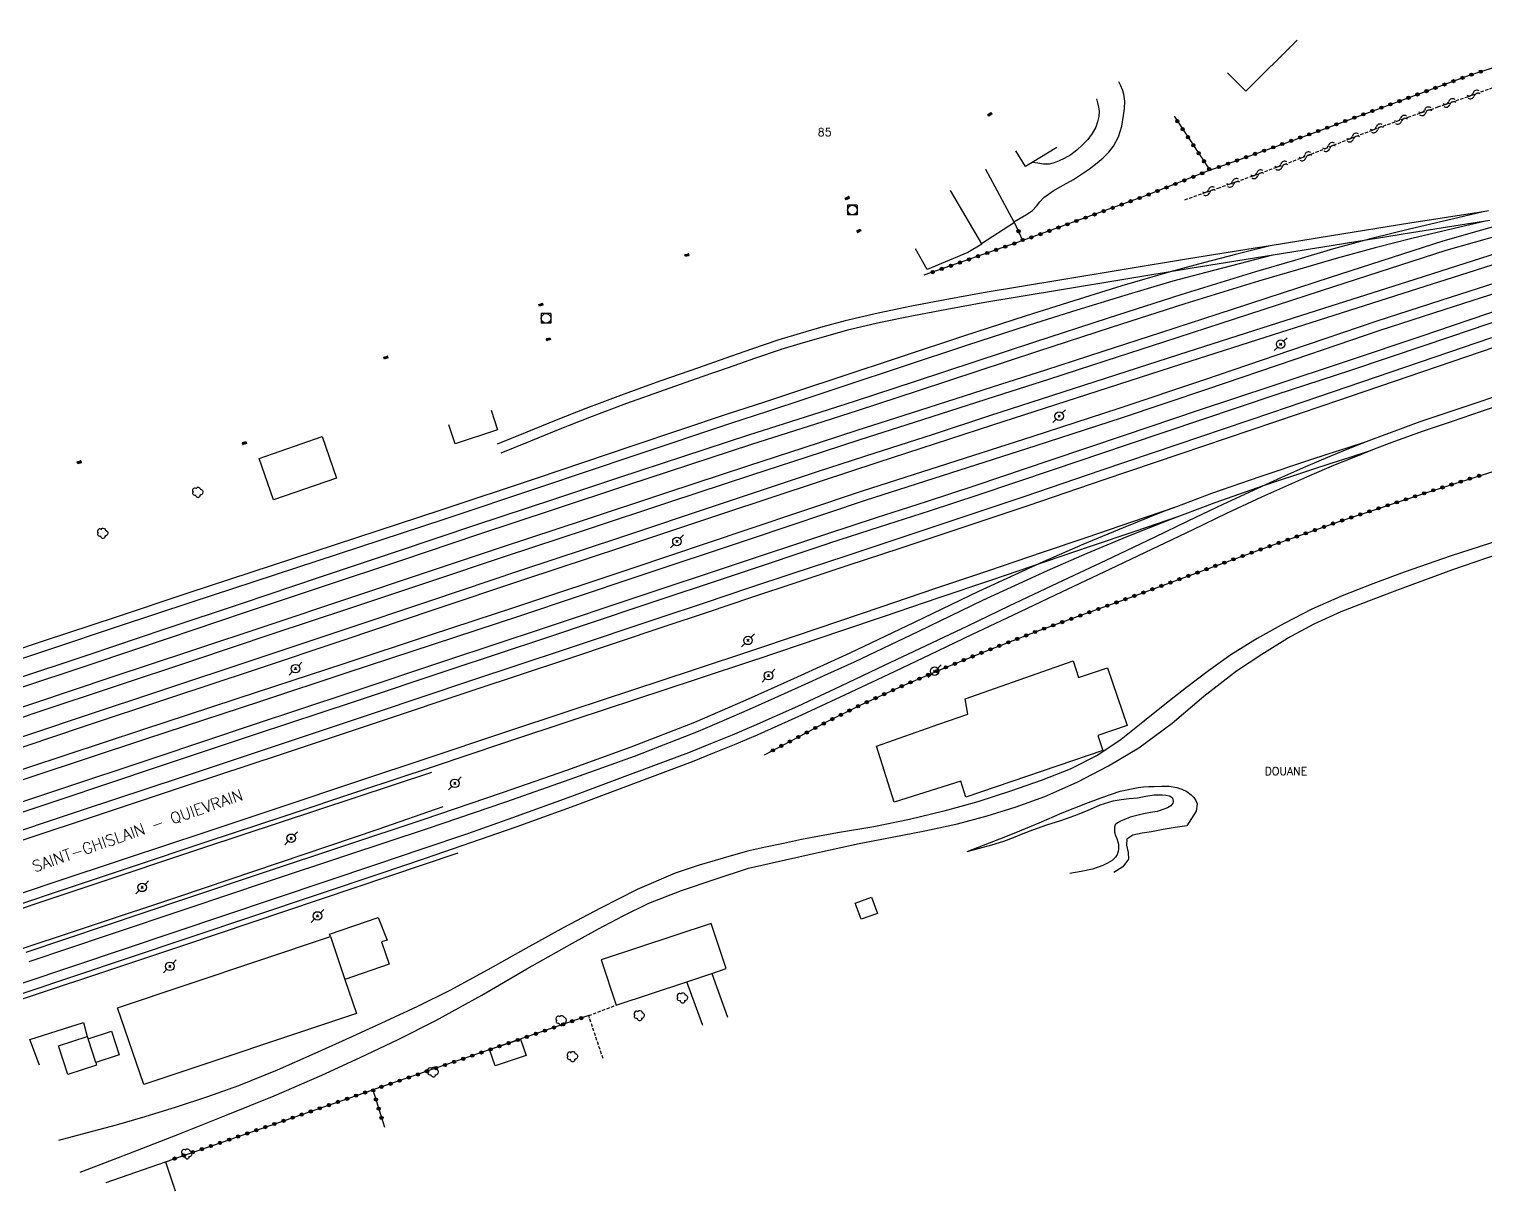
# Model space of a CAD drawing. Header units: millimetres. Extents: x 101000 to 102000, y 122000 to 122973.
# Drawn here: x 101553.5 to 101781, y 122356.6 to 122538.1 of the extents above; entities that cross this region are included whole.
import ezdxf
from ezdxf.enums import TextEntityAlignment as Align

# ---------------------------------------------------------------- set-up
doc = ezdxf.new("R2010")
doc.units = ezdxf.units.MM
doc.linetypes.add('DASHED', pattern=[0.75, 0.5, -0.25])
doc.layers.get('0').update_dxf_attribs({"linetype": 'CONTINUOUS'})
for name, color, linetype in [('W0017', 7, 'CONTINUOUS'), ('W0071', 7, 'CONTINUOUS'), ('W0101', 7, 'CONTINUOUS'), ('W0104', 1, 'CONTINUOUS'), ('W0112', 1, 'DASHED'), ('W0132', 7, 'CONTINUOUS'), ('W0211', 2, 'CONTINUOUS'), ('W0214', 2, 'CONTINUOUS'), ('W0300', 7, 'CONTINUOUS'), ('W0323', 7, 'CONTINUOUS'), ('W0401', 7, 'CONTINUOUS'), ('W0420', 7, 'CONTINUOUS'), ('W0473', 7, 'CONTINUOUS'), ('W0501', 5, 'DASHED'), ('W0700', 7, 'CONTINUOUS'), ('W0710', 7, 'CONTINUOUS'), ('W0984', 7, 'CONTINUOUS'), ('W0989', 7, 'CONTINUOUS'), ('W0991', 7, 'CONTINUOUS')]:
    doc.layers.add(name, color=color, linetype=linetype)
doc.styles.get("Standard").update_dxf_attribs({"font": 'romans.shx', "width": 0.85})

# ---------------------------------------------------------------- blocks, each defined once
blk = doc.blocks.new('T420')
for p, q in [((0.75, 0.75), (-0.75, 0.75)), ((-0.75, 0.75), (-0.75, -0.75)), ((0.75, 0.75), (0.75, -0.75)), ((0.75, -0.75), (-0.75, -0.75))]:
    blk.add_line(p, q)
blk.add_ellipse((0, 0), major_axis=(-0.53, 0.53), ratio=1, start_param=3.926991, end_param=10.210176)
blk = doc.blocks.new('T473')
for p, q in [((-0.166667, 0.166667), (0.166667, -0.166667)), ((-0.166667, -0.166667), (0.166667, 0.166667)), ((0.500001, 0.500001), (1.000002, 1.000002)), ((-1.000002, -1.000002), (-0.500001, -0.500001))]:
    blk.add_line(p, q)
blk.add_ellipse((0, 0), major_axis=(0.471405, 0.471405), ratio=1, start_param=5.4977871438, end_param=11.780972451)
blk = doc.blocks.new('T300')
for p, q in [((-0.8, 0.51), (-0.86, 0.34)), ((-0.86, 0.34), (-0.86, 0.17)), ((-0.86, 0.17), (-0.74, 0.06)), ((-0.69, 0.63), (-0.8, 0.51)), ((-0.8, -0.06), (-0.74, 0.06)), ((-0.74, 0.06), (-0.69, 0.11)), ((-0.57, 0.69), (-0.69, 0.63)), ((-0.46, 0.69), (-0.57, 0.69)), ((-0.29, 0.63), (-0.46, 0.69)), ((-0.29, 0.63), (-0.17, 0.74)), ((-0.23, 0.57), (-0.29, 0.63)), ((-0.17, 0.74), (-0.06, 0.8)), ((-0.06, 0.8), (0.06, 0.8)), ((0.06, 0.8), (0.23, 0.74)), ((0.23, 0.74), (0.34, 0.63)), ((0.34, 0.63), (0.4, 0.51)), ((0.46, 0.46), (0.34, 0.46)), ((0.4, 0.51), (0.4, 0.46)), ((0.57, 0.4), (0.46, 0.46)), ((0.57, 0.4), (0.69, 0.29)), ((0.69, 0.29), (0.74, 0.17)), ((0.74, 0.06), (0.69, -0.17)), ((0.74, 0.17), (0.74, 0.06)), ((-0.8, -0.17), (-0.8, -0.06)), ((-0.8, -0.23), (-0.8, -0.17)), ((-0.74, -0.34), (-0.8, -0.23)), ((-0.69, -0.4), (-0.74, -0.34)), ((-0.51, -0.46), (-0.69, -0.4)), ((-0.4, -0.46), (-0.51, -0.46)), ((-0.4, -0.46), (-0.34, -0.46)), ((-0.34, -0.46), (-0.34, -0.4)), ((-0.34, -0.51), (-0.34, -0.46)), ((-0.29, -0.63), (-0.34, -0.51)), ((-0.17, -0.74), (-0.29, -0.63)), ((-0.06, -0.8), (-0.17, -0.74)), ((0.06, -0.8), (-0.06, -0.8)), ((0.17, -0.74), (0.06, -0.8)), ((0.23, -0.69), (0.17, -0.74)), ((0.29, -0.46), (0.23, -0.46)), ((0.29, -0.63), (0.23, -0.69)), ((0.46, -0.4), (0.29, -0.46)), ((0.34, -0.51), (0.29, -0.63)), ((0.34, -0.51), (0.34, -0.46)), ((0.57, -0.34), (0.46, -0.4)), ((0.63, -0.29), (0.57, -0.34)), ((0.69, -0.17), (0.63, -0.29))]:
    blk.add_line(p, q)
blk = doc.blocks.new('T401')
for p, q in [((-0.3, 0.3), (0, 0.3)), ((-0.3, -0.25), (-0.3, 0.3)), ((-0.3, 0.15), (0, 0.15)), ((-0.3, 0), (0, 0)), ((0, 0.3), (0, -0.25)), ((-0.3, -0.15), (0, -0.15)), ((-0.3, -0.25), (-0.3, -0.3)), ((-0.3, -0.3), (0, -0.3)), ((0, -0.3), (0, -0.25))]:
    blk.add_line(p, q)
blk = doc.blocks.new('t323o')
at = {"color": 0, "linetype": 'Continuous'}
for radius in [0.25, 0.15]:
    blk.add_circle((0, 0), radius, dxfattribs=at)
blk = doc.blocks.new('t500o')
at = {"color": 0, "linetype": 'Continuous'}
for centre, start, end in [((-0.5, 0.625), 216.8699, 323.1301), ((0.5, -0.125), 36.8699, 143.1301), ((0.5, -0.625), 36.8699, 143.1301), ((-0.5, 0.125), 216.8699, 323.1301)]:
    blk.add_arc(centre, 0.625, start, end, dxfattribs=at)

msp = doc.modelspace()

# ---------------------------------------------------------------- linework, layer by layer
at = {"layer": 'W0017'}
for points in [[(101707.33, 122508.02), (101708.32, 122508.58), (101709.31, 122509.14), (101710.22, 122509.79), (101710.83, 122510.43), (101711.39, 122511.13), (101711.98, 122511.78), (101713.43, 122512.84), (101715.03, 122513.72), (101716.61, 122514.62), (101717.89, 122515.45), (101719.15, 122516.29), (101720.34, 122517.21), (101721.26, 122518.02), (101722.13, 122518.88), (101722.88, 122519.81), (101723.64, 122521.29), (101724.15, 122522.93), (101724.46, 122524.59), (101724.6, 122525.71), (101724.65, 122526.84), (101724.51, 122527.94), (101724.29, 122528.6), (101724, 122529.24), (101723.71, 122529.88)], [(101720.21, 122527.24), (101720.38, 122526.58), (101720.55, 122525.93), (101720.63, 122525.27), (101720.57, 122524.43), (101720.38, 122523.6), (101720.09, 122522.8), (101719.55, 122521.8), (101718.84, 122520.87), (101718.05, 122520.02), (101717.17, 122519.21), (101716.19, 122518.49), (101715.16, 122517.89), (101714.41, 122517.52), (101713.63, 122517.22), (101712.84, 122517.03), (101711.96, 122517.02), (101711.07, 122517.15), (101710.17, 122517.29)]]:
    msp.add_lwpolyline(points, dxfattribs=at)
at = {"layer": 'W0071'}
for points in [[(101783.05, 122458.23), (101775.63, 122455.84), (101768.26, 122453.27), (101763.4, 122451.47), (101758.57, 122449.59), (101753.85, 122447.49), (101749.52, 122445.29), (101745.29, 122442.91), (101741.18, 122440.35), (101737.69, 122437.87), (101734.29, 122435.25), (101730.9, 122432.63), (101727.47, 122429.88), (101724.05, 122427.13), (101720.45, 122424.69), (101716.12, 122422.52), (101711.57, 122420.73), (101706.96, 122419.11), (101701.71, 122417.42), (101696.38, 122415.95), (101691.01, 122414.64), (101685.42, 122413.51), (101679.79, 122412.55), (101674.17, 122411.52), (101671.35, 122410.93), (101668.54, 122410.33), (101665.72, 122409.72)], [(101665.86, 122407.04), (101671.63, 122408.35), (101677.4, 122409.66), (101683.17, 122410.93), (101688.3, 122411.91), (101693.43, 122412.86), (101698.52, 122414), (101703.12, 122415.24), (101707.68, 122416.63), (101712.14, 122418.26), (101717.18, 122420.48), (101722.09, 122423.02), (101726.83, 122425.83), (101732.02, 122429.68), (101736.96, 122433.91), (101742.08, 122437.88), (101746.02, 122440.49), (101750.06, 122442.97), (101754.21, 122445.22), (101758.43, 122447.12), (101762.77, 122448.81), (101767.12, 122450.45), (101775.87, 122453.68), (101784.68, 122456.72)], [(101665.72, 122409.72), (101661.93, 122408.62), (101658.15, 122407.52), (101654.41, 122406.27), (101648.5, 122403.73), (101642.74, 122400.8), (101637.04, 122397.78), (101631.08, 122394.52), (101625.18, 122391.15), (101619.2, 122387.93), (101614.19, 122385.46), (101609.12, 122383.09), (101604.03, 122380.77), (101598.14, 122378.09), (101592.23, 122375.49), (101586.23, 122373.08), (101581.38, 122371.35), (101576.49, 122369.74), (101571.56, 122368.22), (101567.09, 122366.93), (101562.6, 122365.71), (101558.11, 122364.5)], [(101561.5, 122359.56), (101565.45, 122361.08), (101571.09, 122363.25), (101576.72, 122365.46), (101584.26, 122368.45), (101591.78, 122371.5), (101599.23, 122374.71), (101605.22, 122377.46), (101611.16, 122380.31), (101617.04, 122383.28), (101624.2, 122387.22), (101631.27, 122391.34), (101638.39, 122395.35), (101642.33, 122397.51), (101646.29, 122399.63), (101650.32, 122401.58), (101655.42, 122403.57), (101660.64, 122405.31), (101665.86, 122407.04)]]:
    msp.add_lwpolyline(points, dxfattribs=at)
at = {"layer": 'W0101'}
for points in [[(101751.56, 122536.38), (101743.56, 122528.4), (101740.68, 122531.28)], [(101697.38, 122512.91), (101702.25, 122504.57), (101702.3, 122504.49), (101700.12, 122503.22), (101693.77, 122500.57), (101691.95, 122503.8)]]:
    msp.add_lwpolyline(points, dxfattribs=at)
at = {"layer": 'W0104'}
for points in [[(101714.04, 122519.63), (101714.04, 122519.63), (101710.17, 122517.29), (101709.13, 122516.65), (101707.64, 122519.1)], [(101702.86, 122516.22), (101702.86, 122516.22), (101707.33, 122508.02), (101707.4, 122507.88), (101702.25, 122504.57)], [(101625.69, 122478.58), (101626.67, 122475.53)], [(101626.67, 122475.53), (101620.05, 122473.35), (101619.04, 122476.29)], [(101600.6, 122396.38), (101600.45, 122396.74), (101608.05, 122399.34), (101609.42, 122395.82), (101608.56, 122395.52), (101609.75, 122392.05), (101602.83, 122389.68)], [(101660.12, 122390.61), (101662.59, 122383.8)], [(101658.71, 122382.5), (101656.24, 122389.32)], [(101563.91, 122376.72), (101564.05, 122376.3), (101559.56, 122374.83), (101558.1, 122379.29), (101562.59, 122380.76), (101562.71, 122380.4)], [(101565.53, 122357.95), (101574.82, 122361.2), (101576.3, 122356.65)]]:
    msp.add_lwpolyline(points, dxfattribs=at)
for points in [[(101601.53, 122467.97), (101591.68, 122464.57), (101589.45, 122471.06), (101599.29, 122474.45), (101601.53, 122467.97)], [(101682.55, 122401.6), (101685.09, 122402.51), (101685.99, 122399.98), (101683.45, 122399.07)], [(101660.12, 122390.61), (101662.38, 122391.36), (101660.04, 122398.42), (101642.86, 122392.71), (101645.21, 122385.65), (101656.24, 122389.32), (101660.12, 122390.61)], [(101600.6, 122396.38), (101602.83, 122389.68), (101604.62, 122384.33), (101571.45, 122373.25), (101567.3, 122385.26), (101600.6, 122396.38)], [(101566.38, 122381.6), (101567.58, 122377.92), (101563.91, 122376.72), (101562.71, 122380.4)], [(101631.12, 122377.77), (101626.29, 122376.17), (101625.44, 122378.72), (101630.28, 122380.32)]]:
    msp.add_lwpolyline(points, close=True, dxfattribs=at)
at = {"layer": 'W0112'}
msp.add_lwpolyline([(101643.15, 122377.31), (101641.05, 122383.6), (101640.93, 122384.04), (101645.21, 122385.65)], dxfattribs=at)
at = {"layer": 'W0132'}
msp.add_lwpolyline([(101695.6, 122429.52), (101700.12, 122431.11), (101699.69, 122433.49), (101716.57, 122439.45), (101717.4, 122436.82), (101721.93, 122438.36), (101724.99, 122429.32), (101720.42, 122427.77), (101721.22, 122425.41), (101699.82, 122418.15), (101699.03, 122420.65), (101688.62, 122417.36), (101685.87, 122426.09)], close=True, dxfattribs=at)
at = {"layer": 'W0211'}
msp.add_lwpolyline([(101700.04, 122409.66), (101701.94, 122410.17), (101703.85, 122410.68), (101705.73, 122411.26), (101707.26, 122411.83), (101708.78, 122412.45), (101710.3, 122413.05), (101712.47, 122413.8), (101714.66, 122414.52), (101716.83, 122415.26), (101718.81, 122416.08), (101720.78, 122416.92), (101722.8, 122417.56), (101724.06, 122417.78), (101725.33, 122417.92), (101726.6, 122418.06), (101727.91, 122418.29), (101729.21, 122418.52), (101730.49, 122418.51), (101731.06, 122418.46), (101731.63, 122418.37), (101732.02, 122418.11), (101732.13, 122417.83), (101732.18, 122417.49), (101732.15, 122417.18), (101731.85, 122416.79), (101731.3, 122416.5), (101730.74, 122416.25), (101729.72, 122415.92), (101728.63, 122415.75), (101727.56, 122415.55), (101726.52, 122415.29), (101725.5, 122415), (101724.51, 122414.62), (101723.99, 122414.4), (101723.48, 122414.15), (101723.13, 122413.8), (101723.03, 122413.46), (101723.02, 122413.07), (101723.04, 122412.68), (101723.18, 122412.18), (101723.39, 122411.69), (101723.56, 122411.19), (101723.63, 122410.82), (101723.68, 122410.46), (101723.68, 122410.09), (101723.6, 122409.63), (101723.43, 122409.18), (101723.2, 122408.77), (101722.66, 122408.23), (101721.95, 122407.82), (101721.22, 122407.47), (101719.57, 122406.88), (101717.81, 122406.54), (101716.05, 122406.21)], dxfattribs=at)
at = {"layer": 'W0214'}
msp.add_lwpolyline([(101700.04, 122409.66), (101702.57, 122410.64), (101705.11, 122411.61), (101707.63, 122412.61), (101711.26, 122414.14), (101714.88, 122415.71), (101718.54, 122417.15), (101721.23, 122418.15), (101723.94, 122419.07), (101726.71, 122419.66), (101727.54, 122419.74), (101728.38, 122419.79), (101729.21, 122419.82), (101730.4, 122419.86), (101731.59, 122419.85), (101732.74, 122419.65), (101733.56, 122419.38), (101734.35, 122419.01), (101735.03, 122418.51), (101735.4, 122418.08), (101735.72, 122417.6), (101735.94, 122417.1), (101735.78, 122415.98), (101735.06, 122414.82), (101734.34, 122413.65), (101732.49, 122413.38), (101730.64, 122413.1), (101728.82, 122412.73), (101727.34, 122412.5), (101725.87, 122412.22), (101724.94, 122411.57), (101724.9, 122410.65), (101725.18, 122409.52), (101725.22, 122408.48), (101724.31, 122407.28), (101722.92, 122406.4)], dxfattribs=at)
at = {"layer": 'W0323'}
for points in [[(101737.94, 122516.06), (101752.42, 122521.3), (101778.49, 122530.9), (101784.22, 122532.74), (101786.18, 122532.71), (101789.92, 122534.84), (101797.77, 122538.1)], [(101732.34, 122524.49), (101732.34, 122524.49), (101737.94, 122516.06), (101727.7, 122512), (101708.73, 122505.09), (101707.4, 122507.88)], [(101708.73, 122505.09), (101693.23, 122499.65)], [(101668.34, 122424.75), (101673.31, 122427.37), (101678.28, 122429.99), (101683.3, 122432.5), (101689.94, 122435.54), (101696.66, 122438.4), (101703.43, 122441.16), (101710.94, 122444.05), (101718.5, 122446.81), (101726.07, 122449.55), (101736.74, 122453.49), (101747.42, 122457.41), (101758.13, 122461.21), (101771.83, 122465.75), (101785.59, 122470.12)], [(101640.93, 122384.04), (101607.21, 122372.43), (101608.99, 122366.61)], [(101574.82, 122361.2), (101607.21, 122372.43)]]:
    msp.add_lwpolyline(points, dxfattribs=at)
at = {"layer": 'W0501'}
msp.add_lwpolyline([(101734.01, 122511.46), (101739.2, 122513.27), (101744.39, 122515.09), (101749.55, 122516.96), (101754.47, 122518.86), (101759.36, 122520.82), (101764.28, 122522.71), (101768.89, 122524.35), (101773.52, 122525.94), (101778.14, 122527.54), (101784.8, 122529.92), (101791.46, 122532.32), (101798.11, 122534.72)], dxfattribs=at)
at = {"layer": 'W0700'}
for points in [[(101839.55, 122518.63), (101833.08, 122517.16), (101826.61, 122515.69), (101820.17, 122514.13), (101811.98, 122511.91), (101803.84, 122509.54), (101795.71, 122507.1), (101786.71, 122504.34), (101777.74, 122501.49), (101768.77, 122498.63), (101756.84, 122494.85), (101744.92, 122491.03), (101733.01, 122487.21), (101723.18, 122484.04), (101713.35, 122480.86), (101703.52, 122477.68), (101694.55, 122474.76), (101685.58, 122471.85), (101676.6, 122468.93)], [(101839.88, 122517.14), (101833.42, 122515.67), (101826.96, 122514.2), (101820.55, 122512.65), (101812.4, 122510.44), (101804.27, 122508.07), (101796.15, 122505.64), (101787.17, 122502.88), (101778.2, 122500.04), (101769.23, 122497.18), (101757.31, 122493.39), (101745.39, 122489.58), (101733.48, 122485.75), (101723.65, 122482.58), (101713.82, 122479.4), (101703.99, 122476.22), (101695.02, 122473.31), (101686.05, 122470.39), (101677.08, 122467.47)], [(101845.62, 122516.56), (101838.98, 122514.84), (101832.34, 122513.11), (101825.71, 122511.35), (101820.36, 122509.88), (101815.02, 122508.39), (101809.68, 122506.86), (101804.47, 122505.31), (101799.27, 122503.71), (101794.08, 122502.1), (101784.04, 122498.93), (101774.02, 122495.7), (101764, 122492.47)], [(101846, 122515.08), (101839.36, 122513.35), (101832.73, 122511.63), (101826.11, 122509.87), (101820.77, 122508.41), (101815.43, 122506.92), (101810.11, 122505.4), (101804.91, 122503.84), (101799.72, 122502.25), (101794.53, 122500.64), (101784.51, 122497.47), (101774.49, 122494.24), (101764.47, 122491.01)], [(101808.4, 122513.91), (101802.95, 122512.63), (101797.5, 122511.35), (101792.07, 122510.02), (101774.32, 122504.98), (101756.73, 122499.32), (101739.18, 122493.57), (101730.2, 122490.68), (101721.23, 122487.76), (101712.25, 122484.85), (101705.25, 122482.61), (101698.25, 122480.37), (101691.25, 122478.13), (101682.79, 122475.39), (101674.34, 122472.63), (101665.88, 122469.88)], [(101808.75, 122512.42), (101803.3, 122511.14), (101797.86, 122509.87), (101792.46, 122508.54), (101774.76, 122503.51), (101757.21, 122497.87), (101739.65, 122492.12), (101730.67, 122489.22), (101721.7, 122486.3), (101712.72, 122483.39), (101705.71, 122481.15), (101698.71, 122478.91), (101691.72, 122476.67), (101683.26, 122473.93), (101674.81, 122471.18), (101666.36, 122468.42)], [(101780.63, 122509.58), (101774.87, 122508.22), (101769.11, 122506.87), (101763.38, 122505.43), (101757.25, 122503.76), (101751.15, 122501.98), (101745.07, 122500.17), (101733.53, 122496.63), (101722.03, 122492.95), (101710.55, 122489.22), (101701.21, 122486.15), (101691.88, 122483.04), (101682.54, 122479.98), (101676.99, 122478.2), (101671.44, 122476.44), (101665.89, 122474.68)], [(101780.98, 122508.09), (101775.22, 122506.73), (101769.47, 122505.38), (101763.76, 122503.95), (101757.67, 122502.28), (101751.59, 122500.51), (101745.51, 122498.71), (101733.99, 122495.17), (101722.5, 122491.49), (101711.02, 122487.76), (101701.69, 122484.69), (101692.36, 122481.59), (101683.01, 122478.52), (101677.46, 122476.74), (101671.9, 122474.98), (101666.36, 122473.22)], [(101781.43, 122509.7), (101780.63, 122509.58), (101769.17, 122507.77), (101756.92, 122505.82), (101747.35, 122504.28), (101744.67, 122503.85), (101734.61, 122502.22), (101724.55, 122500.57), (101714.49, 122498.89), (101708.51, 122497.9), (101702.53, 122496.89), (101696.57, 122495.81), (101691.35, 122494.81), (101686.14, 122493.75), (101680.97, 122492.54), (101677.46, 122491.58), (101673.96, 122490.55), (101670.47, 122489.52)], [(101781.67, 122508.19), (101769.41, 122506.26), (101757.16, 122504.31), (101744.91, 122502.34), (101734.85, 122500.71), (101724.8, 122499.06), (101714.74, 122497.38), (101708.76, 122496.39), (101702.79, 122495.39), (101696.85, 122494.31), (101691.65, 122493.31), (101686.47, 122492.26), (101681.35, 122491.06), (101677.88, 122490.11), (101674.39, 122489.09), (101670.9, 122488.05)], [(101747.35, 122504.28), (101742.13, 122502.93), (101736.91, 122501.59), (101731.71, 122500.18), (101724.19, 122497.99), (101716.7, 122495.68), (101709.23, 122493.32), (101699.46, 122490.16), (101689.71, 122486.91), (101679.97, 122483.67), (101674.16, 122481.76), (101668.35, 122479.85), (101662.54, 122477.94)], [(101747.73, 122502.8), (101742.51, 122501.45), (101737.3, 122500.11), (101732.12, 122498.71), (101724.63, 122496.52), (101717.16, 122494.22), (101709.7, 122491.86), (101699.94, 122488.7), (101690.2, 122485.46), (101680.45, 122482.22), (101674.64, 122480.3), (101668.83, 122478.4), (101663.03, 122476.49)], [(101785.44, 122495.02), (101778.23, 122492.57), (101771.01, 122490.14), (101759.39, 122486.26), (101747.75, 122482.41), (101736.12, 122478.55), (101724.53, 122474.64), (101712.95, 122470.7), (101701.35, 122466.82), (101693.59, 122464.28), (101685.83, 122461.76), (101678.07, 122459.24)], [(101785.93, 122493.57), (101778.72, 122491.12), (101771.5, 122488.69), (101759.87, 122484.8), (101748.23, 122480.96), (101736.6, 122477.1), (101725.02, 122473.19), (101713.43, 122469.25), (101701.83, 122465.37), (101694.07, 122462.82), (101686.3, 122460.31), (101678.54, 122457.79)], [(101764, 122492.47), (101750.53, 122487.89), (101737.07, 122483.31), (101723.57, 122478.79), (101710.27, 122474.46), (101696.95, 122470.2), (101683.62, 122465.93)], [(101781.93, 122489.88), (101772.93, 122486.8), (101763.92, 122483.72), (101754.91, 122480.65), (101747.53, 122478.15), (101740.15, 122475.66), (101732.76, 122473.17), (101720.89, 122469.15), (101709.01, 122465.12), (101697.13, 122461.13), (101689.01, 122458.43), (101680.9, 122455.75), (101672.78, 122453.07)], [(101764.49, 122491.02), (101751.03, 122486.44), (101737.55, 122481.86), (101724.05, 122477.34), (101710.74, 122473.01), (101697.41, 122468.74), (101684.09, 122464.48)], [(101670.47, 122489.52), (101666.33, 122488.09), (101662.18, 122486.66), (101658.05, 122485.22), (101652.17, 122483.15), (101646.3, 122481.04), (101640.46, 122478.87), (101635.83, 122477.04), (101631.23, 122475.17), (101626.62, 122473.3)], [(101670.96, 122488.08), (101666.82, 122486.65), (101662.69, 122485.22), (101658.56, 122483.77), (101652.68, 122481.7), (101646.82, 122479.61), (101641.01, 122477.44), (101636.4, 122475.62), (101631.8, 122473.75), (101627.2, 122471.88)], [(101782.43, 122488.44), (101773.43, 122485.35), (101764.42, 122482.27), (101755.4, 122479.21), (101748.02, 122476.71), (101740.63, 122474.21), (101733.25, 122471.72), (101721.38, 122467.7), (101709.5, 122463.67), (101697.61, 122459.68), (101689.5, 122456.98), (101681.38, 122454.3), (101673.26, 122451.62)], [(101787.14, 122482.3), (101779.8, 122479.81)], [(101787.63, 122480.85), (101780.29, 122478.36)], [(101779.8, 122479.81), (101775.27, 122478.27), (101770.73, 122476.74), (101766.23, 122475.12), (101763.03, 122473.9), (101762.32, 122473.62), (101759.84, 122472.63), (101756.67, 122471.33), (101752.88, 122469.72), (101749.1, 122468.06), (101745.34, 122466.37), (101739.96, 122463.86), (101734.6, 122461.29), (101729.25, 122458.71), (101721.68, 122455.13), (101714.11, 122451.55), (101706.54, 122447.96), (101700.05, 122444.87), (101693.56, 122441.77), (101687.06, 122438.7), (101680.3, 122435.5), (101673.53, 122432.32), (101666.71, 122429.27), (101663.32, 122427.85), (101659.92, 122426.47), (101656.51, 122425.08)], [(101780.29, 122478.36), (101775.76, 122476.82), (101771.24, 122475.29), (101766.76, 122473.69), (101763.58, 122472.47), (101760.41, 122471.21), (101757.26, 122469.92), (101753.48, 122468.31), (101749.73, 122466.66), (101745.98, 122464.98), (101740.61, 122462.48), (101735.26, 122459.91), (101729.91, 122457.33), (101722.33, 122453.74), (101714.76, 122450.16), (101707.19, 122446.58), (101700.7, 122443.49), (101694.21, 122440.39), (101687.71, 122437.32), (101680.95, 122434.11), (101674.17, 122430.93), (101667.32, 122427.87), (101663.9, 122426.44), (101660.49, 122425.05), (101657.09, 122423.66)], [(101662.54, 122477.94), (101647.63, 122472.94), (101632.72, 122467.94), (101617.8, 122462.96), (101604.63, 122458.64), (101591.46, 122454.33), (101578.3, 122450.01), (101567.09, 122446.28), (101555.88, 122442.54), (101544.68, 122438.8)], [(101663.03, 122476.49), (101648.12, 122471.49), (101633.2, 122466.49), (101618.28, 122461.51), (101605.11, 122457.18), (101591.94, 122452.88), (101578.78, 122448.55), (101567.57, 122444.83), (101556.37, 122441.09), (101545.16, 122437.35)], [(101665.89, 122474.68), (101655.73, 122471.34), (101645.57, 122468.01), (101635.41, 122464.66), (101623.21, 122460.6), (101611.01, 122456.53), (101598.82, 122452.45), (101586.77, 122448.41), (101574.73, 122444.37), (101562.68, 122440.33), (101550.91, 122436.39)], [(101666.36, 122473.22), (101646.96, 122466.85), (101635.36, 122463.02), (101623.69, 122459.15), (101611.5, 122455.08), (101599.3, 122451), (101587.26, 122446.96), (101575.21, 122442.92), (101563.17, 122438.88), (101551.39, 122434.94)], [(101762.32, 122473.62), (101759.33, 122472.66), (101756.33, 122471.71), (101753.34, 122470.74), (101745.74, 122468.2), (101738.18, 122465.55), (101732.7, 122463.5), (101730.68, 122462.74), (101724.37, 122460.22), (101718.1, 122457.59), (101711.87, 122454.89), (101701.77, 122450.24), (101691.75, 122445.4), (101681.7, 122440.62), (101677.58, 122438.74), (101673.45, 122436.86), (101669.32, 122434.99)], [(101762.78, 122472.16), (101759.79, 122471.21), (101756.8, 122470.26), (101753.82, 122469.29), (101746.24, 122466.75), (101738.7, 122464.11), (101731.23, 122461.32), (101724.95, 122458.81), (101718.7, 122456.19), (101712.49, 122453.49), (101702.42, 122448.86), (101692.41, 122444.01), (101682.35, 122439.23), (101678.21, 122437.34), (101674.08, 122435.47), (101669.95, 122433.59)], [(101665.88, 122469.88), (101653.04, 122465.65), (101640.2, 122461.42), (101627.37, 122457.18), (101615.23, 122453.14), (101603.09, 122449.08), (101590.95, 122445.03), (101578.7, 122440.95), (101566.45, 122436.87), (101554.21, 122432.79), (101543.27, 122429.14), (101532.34, 122425.48), (101521.4, 122421.82), (101511.25, 122418.43), (101501.09, 122415.04), (101490.94, 122411.65)], [(101666.36, 122468.42), (101653.52, 122464.2), (101640.68, 122459.97), (101627.85, 122455.73), (101615.71, 122451.69), (101603.57, 122447.63), (101591.43, 122443.58), (101579.18, 122439.5), (101566.94, 122435.42), (101554.69, 122431.34), (101543.76, 122427.68), (101532.82, 122424.03), (101521.89, 122420.37), (101511.74, 122416.98), (101501.58, 122413.59), (101491.42, 122410.2)], [(101676.6, 122468.93), (101661.15, 122463.79), (101645.7, 122458.66), (101630.25, 122453.52), (101616.22, 122448.83), (101602.19, 122444.13), (101588.16, 122439.45), (101574.81, 122435), (101561.46, 122430.56), (101548.12, 122426.11)], [(101677.08, 122467.47), (101661.63, 122462.34), (101646.18, 122457.21), (101630.74, 122452.07), (101616.71, 122447.38), (101602.68, 122442.68), (101588.64, 122437.99), (101575.3, 122433.55), (101561.95, 122429.11), (101548.6, 122424.66)], [(101683.62, 122465.93), (101665.62, 122459.91), (101647.62, 122453.88), (101629.62, 122447.88), (101616.13, 122443.43), (101602.64, 122438.99), (101589.15, 122434.55), (101571.21, 122428.65), (101553.27, 122422.74), (101535.35, 122416.79), (101521.87, 122412.26), (101508.4, 122407.71), (101494.92, 122403.18), (101481.45, 122398.76), (101467.97, 122394.38), (101454.51, 122389.9), (101440.33, 122385.2), (101426.19, 122380.41), (101412.27, 122375.05), (101404.51, 122371.6), (101396.82, 122367.96), (101389.13, 122364.32)], [(101684.1, 122464.48), (101666.11, 122458.46), (101648.11, 122452.43), (101630.1, 122446.43), (101616.61, 122441.97), (101603.12, 122437.54), (101589.63, 122433.1), (101571.69, 122427.19), (101553.76, 122421.29), (101535.84, 122415.34), (101522.36, 122410.81), (101508.89, 122406.26), (101495.4, 122401.73), (101481.93, 122397.31), (101468.44, 122392.92), (101454.99, 122388.45), (101440.82, 122383.75), (101426.71, 122378.97), (101412.86, 122373.63), (101405.14, 122370.2), (101397.47, 122366.57), (101389.78, 122362.94)], [(101732.7, 122463.5), (101725.71, 122461.11), (101718.71, 122458.72), (101711.71, 122456.34), (101703.33, 122453.49), (101694.94, 122450.66), (101686.55, 122447.83), (101679.92, 122445.59), (101673.29, 122443.35), (101666.66, 122441.1)], [(101733.2, 122462.05), (101726.2, 122459.66), (101719.21, 122457.27), (101712.21, 122454.89), (101703.82, 122452.04), (101695.43, 122449.21), (101687.04, 122446.38), (101680.41, 122444.14), (101673.78, 122441.9), (101667.15, 122439.65)], [(101678.07, 122459.24), (101663.32, 122454.32), (101648.57, 122449.41), (101633.82, 122444.49), (101618.72, 122439.47), (101603.61, 122434.45), (101588.51, 122429.43), (101573.16, 122424.31), (101557.81, 122419.19), (101542.45, 122414.07)], [(101678.55, 122457.79), (101663.8, 122452.87), (101649.05, 122447.96), (101634.3, 122443.04), (101619.2, 122438.02), (101604.1, 122433), (101588.99, 122427.97), (101573.64, 122422.86), (101558.29, 122417.74), (101542.94, 122412.62)], [(101672.78, 122453.07), (101665.86, 122450.77), (101658.94, 122448.46), (101652.01, 122446.15), (101637.24, 122441.23), (101622.47, 122436.29), (101607.7, 122431.37), (101592.39, 122426.27), (101577.08, 122421.18), (101561.77, 122416.1), (101546.96, 122411.19)], [(101673.26, 122451.62), (101666.34, 122449.31), (101659.42, 122447.01), (101652.5, 122444.7), (101637.73, 122439.77), (101622.96, 122434.84), (101608.18, 122429.91), (101592.88, 122424.82), (101577.56, 122419.73), (101562.25, 122414.65), (101547.44, 122409.74)], [(101666.66, 122441.1), (101657.2, 122437.98), (101647.74, 122434.85), (101638.28, 122431.72), (101627.12, 122428.01), (101615.96, 122424.29), (101604.81, 122420.57), (101592.8, 122416.58), (101580.8, 122412.59), (101568.8, 122408.6), (101556.76, 122404.58), (101544.71, 122400.56), (101532.68, 122396.53), (101522.01, 122392.95), (101511.35, 122389.37), (101500.69, 122385.8)], [(101667.13, 122439.65), (101657.68, 122436.53), (101648.22, 122433.4), (101638.76, 122430.27), (101627.6, 122426.56), (101616.45, 122422.84), (101605.29, 122419.12), (101593.29, 122415.13), (101581.28, 122411.14), (101569.28, 122407.15), (101557.24, 122403.13), (101545.2, 122399.1), (101533.16, 122395.08), (101522.5, 122391.5), (101511.84, 122387.92), (101501.18, 122384.35)], [(101669.32, 122434.99), (101665.36, 122433.24), (101661.4, 122431.5), (101657.42, 122429.8), (101647.49, 122425.93), (101637.46, 122422.33), (101627.39, 122418.81), (101615.02, 122414.58), (101602.61, 122410.48), (101590.2, 122406.37), (101577.8, 122402.21), (101565.39, 122398.04), (101552.98, 122393.88)], [(101669.93, 122433.59), (101665.97, 122431.84), (101662, 122430.1), (101657.99, 122428.39), (101648.03, 122424.49), (101637.97, 122420.88), (101627.89, 122417.37), (101615.51, 122413.13), (101603.09, 122409.03), (101590.69, 122404.92), (101578.28, 122400.76), (101565.88, 122396.59), (101553.46, 122392.43)], [(101656.51, 122425.08), (101647.36, 122421.66), (101638.21, 122418.23), (101629.03, 122414.9), (101621.96, 122412.44), (101614.87, 122410.03), (101607.78, 122407.62)], [(101657.05, 122423.65), (101647.9, 122420.22), (101638.74, 122416.8), (101629.54, 122413.46), (101622.46, 122410.99), (101615.37, 122408.58), (101608.27, 122406.17)], [(101607.78, 122407.62), (101568.18, 122394.33), (101513.04, 122375.88), (101469.93, 122361.43)], [(101608.27, 122406.17), (101568.67, 122392.88), (101513.53, 122374.43), (101470.41, 122359.98)]]:
    msp.add_lwpolyline(points, dxfattribs=at)
at = {"layer": 'W0710'}
for points in [[(101616.34, 122421.98), (101580.74, 122410.22), (101544.72, 122398.19), (101509.2, 122386.28), (101476.66, 122375.38), (101467.73, 122372.37), (101469.51, 122366.93), (101497.21, 122376.02), (101535.78, 122389), (101577.07, 122402.7), (101608.05, 122413.14), (101618.17, 122416.67)], [(101620.46, 122409.37), (101577.48, 122394.94), (101542.54, 122383.29), (101496.32, 122367.75), (101474.68, 122360.6), (101475.39, 122358.45)], [(101555.15, 122376.26), (101553.64, 122380.27), (101561.99, 122382.94), (101562.59, 122380.76)]]:
    msp.add_lwpolyline(points, dxfattribs=at)

# ---------------------------------------------------------------- block references
at = {"layer": 'W0300'}
for p in [(101579.89, 122465.74), (101565.04, 122459.34), (101655.59, 122386.77), (101636.66, 122383.25), (101648.85, 122384.01), (101638.41, 122377.6), (101616.66, 122375.19), (101578.19, 122362.42)]:
    msp.add_blockref('T300', p, dxfattribs=at)
at = {"layer": 'W0323'}
for p, rotation in [((101777.38, 122530.49), 20.19735990350079), ((101778.8, 122530.99), 17.88717018484163), ((101780.22, 122531.45), 17.88717018484163), ((101771.75, 122528.42), 20.19735990350079), ((101773.16, 122528.93), 20.19735990350079), ((101774.57, 122529.45), 20.19735990350079), ((101775.98, 122529.97), 20.19735990350079), ((101764.71, 122525.83), 20.19735990350079), ((101766.12, 122526.35), 20.19735990350079), ((101767.53, 122526.86), 20.19735990350079), ((101768.94, 122527.38), 20.19735990350079), ((101770.34, 122527.9), 20.19735990350079), ((101732.85, 122523.72), 303.6128328275194), ((101759.08, 122523.76), 20.19735990350079), ((101760.49, 122524.27), 20.19735990350079), ((101761.9, 122524.79), 20.19735990350079), ((101763.31, 122525.31), 20.19735990350079), ((101733.68, 122522.47), 303.6128328275194), ((101734.51, 122521.22), 303.6128328275194), ((101753.45, 122521.68), 20.19735990350079), ((101754.86, 122522.2), 20.19735990350079), ((101756.27, 122522.72), 20.19735990350079), ((101757.68, 122523.24), 20.19735990350079), ((101735.34, 122519.97), 303.6128328275194), ((101746.4, 122519.12), 19.92238862699468), ((101747.81, 122519.63), 19.92238862699468), ((101749.22, 122520.15), 19.92238862699468), ((101750.63, 122520.66), 19.92238862699468), ((101752.04, 122521.17), 19.92238862699468), ((101736.17, 122518.72), 303.6128328275194), ((101737, 122517.47), 303.6128328275194), ((101740.76, 122517.08), 19.92238862699468), ((101742.17, 122517.59), 19.92238862699468), ((101743.58, 122518.1), 19.92238862699468), ((101744.99, 122518.61), 19.92238862699468), ((101733.94, 122514.47), 201.6131372925761), ((101735.34, 122515.03), 201.6131372925761), ((101736.73, 122515.58), 201.6131372925761), ((101737.83, 122516.22), 303.6128328275194), ((101739.35, 122516.57), 19.92238862699468), ((101728.37, 122512.26), 201.6131372925761), ((101729.76, 122512.82), 201.6131372925761), ((101731.15, 122513.37), 201.6131372925761), ((101732.55, 122513.92), 201.6131372925761), ((101722.74, 122510.19), 200.0267621037967), ((101724.14, 122510.7), 200.0267621037967), ((101725.55, 122511.22), 200.0267621037967), ((101726.96, 122511.73), 200.0267621037967), ((101715.69, 122507.62), 200.0267621037967), ((101717.1, 122508.14), 200.0267621037967), ((101718.51, 122508.65), 200.0267621037967), ((101719.92, 122509.16), 200.0267621037967), ((101721.33, 122509.68), 200.0267621037967), ((101708.05, 122506.53), 115.4561856746375), ((101710.05, 122505.57), 200.0267621037967), ((101711.46, 122506.08), 200.0267621037967), ((101712.87, 122506.59), 200.0267621037967), ((101714.28, 122507.11), 200.0267621037967), ((101703.14, 122503.13), 199.3117721701851), ((101704.55, 122503.62), 199.3117721701851), ((101705.97, 122504.12), 199.3117721701851), ((101707.38, 122504.61), 199.3117721701851), ((101708.69, 122505.17), 115.4561856746375), ((101697.48, 122501.14), 199.3117721701851), ((101698.89, 122501.64), 199.3117721701851), ((101700.31, 122502.13), 199.3117721701851), ((101701.72, 122502.63), 199.3117721701851), ((101694.64, 122500.15), 199.3117721701851), ((101696.06, 122500.65), 199.3117721701851), ((101775.68, 122466.97), 17.6002681794986), ((101777.11, 122467.42), 17.6002681794986), ((101778.54, 122467.88), 17.6002681794986), ((101779.97, 122468.33), 17.6002681794986), ((101768.54, 122464.66), 18.32196430336005), ((101769.97, 122465.13), 18.32196430336005), ((101771.39, 122465.6), 18.32196430336005), ((101772.82, 122466.06), 17.6002681794986), ((101774.25, 122466.52), 17.6002681794986), ((101761.42, 122462.3), 18.32196430336005), ((101762.85, 122462.78), 18.32196430336005), ((101764.27, 122463.25), 18.32196430336005), ((101765.7, 122463.72), 18.32196430336005), ((101767.12, 122464.19), 18.32196430336005), ((101754.33, 122459.86), 19.55181769727383), ((101755.75, 122460.37), 19.55181769727383), ((101757.16, 122460.87), 19.55181769727383), ((101758.58, 122461.36), 18.32196430336005), ((101760, 122461.83), 18.32196430336005), ((101748.68, 122457.86), 19.55181769727383), ((101750.09, 122458.36), 19.55181769727383), ((101751.5, 122458.86), 19.55181769727383), ((101752.92, 122459.36), 19.55181769727383), ((101741.63, 122455.29), 20.12384826975964), ((101743.04, 122455.8), 20.12384826975964), ((101744.45, 122456.32), 20.12384826975964), ((101745.86, 122456.84), 20.12384826975964), ((101747.26, 122457.35), 20.12384826975964), ((101736, 122453.22), 20.26715147559291), ((101737.41, 122453.74), 20.12384826975964), ((101738.81, 122454.26), 20.12384826975964), ((101740.22, 122454.77), 20.12384826975964), ((101730.37, 122451.14), 20.26715147559291), ((101731.78, 122451.66), 20.26715147559291), ((101733.18, 122452.18), 20.26715147559291), ((101734.59, 122452.7), 20.26715147559291), ((101723.33, 122448.56), 19.93871335432534), ((101724.74, 122449.07), 19.93871335432534), ((101726.15, 122449.58), 20.26715147559291), ((101727.56, 122450.1), 20.26715147559291), ((101728.96, 122450.62), 20.26715147559291), ((101717.69, 122446.51), 20.04452654256713), ((101719.1, 122447.03), 19.93871335432534), ((101720.51, 122447.54), 19.93871335432534), ((101721.92, 122448.05), 19.93871335432534), ((101710.64, 122443.94), 21.06614255196449), ((101712.05, 122444.46), 20.04452654256713), ((101713.46, 122444.97), 20.04452654256713), ((101714.87, 122445.49), 20.04452654256713), ((101716.28, 122446), 20.04452654256713), ((101705.05, 122441.78), 21.06614255196449), ((101706.45, 122442.32), 21.06614255196449), ((101707.84, 122442.86), 21.06614255196449), ((101709.24, 122443.4), 21.06614255196449), ((101699.48, 122439.55), 22.1450955750529), ((101700.87, 122440.12), 22.1450955750529), ((101702.25, 122440.68), 22.1450955750529), ((101703.65, 122441.24), 21.06614255196449), ((101693.94, 122437.24), 23.07094651606306), ((101695.32, 122437.83), 23.07094651606306), ((101696.7, 122438.42), 22.1450955750529), ((101698.09, 122438.98), 22.1450955750529), ((101688.43, 122434.85), 24.62445627633445), ((101689.8, 122435.48), 24.62445627633445), ((101691.18, 122436.07), 23.07094651606306), ((101692.56, 122436.66), 23.07094651606306), ((101684.34, 122432.98), 24.62445627633445), ((101685.71, 122433.6), 24.62445627633445), ((101687.07, 122434.23), 24.62445627633445), ((101678.96, 122430.33), 26.58786908888097), ((101680.3, 122431), 26.58786908888097), ((101681.64, 122431.67), 26.58786908888097), ((101682.99, 122432.34), 26.58786908888097), ((101674.97, 122428.24), 27.78751624571483), ((101676.3, 122428.94), 27.78751624571483), ((101677.63, 122429.64), 27.78751624571483), ((101670.99, 122426.15), 27.78276232519), ((101672.32, 122426.84), 27.78276232519), ((101673.65, 122427.54), 27.78751624571483), ((101669.67, 122425.45), 27.78276232519), ((101636.91, 122382.66), 198.9973763579022), ((101638.33, 122383.14), 198.9973763579022), ((101639.75, 122383.63), 198.9973763579022), ((101629.82, 122380.21), 198.9973763579022), ((101631.24, 122380.7), 198.9973763579022), ((101632.66, 122381.19), 198.9973763579022), ((101634.08, 122381.68), 198.9973763579022), ((101635.49, 122382.17), 198.9973763579022), ((101624.15, 122378.26), 198.9973763579022), ((101625.57, 122378.75), 198.9973763579022), ((101626.98, 122379.24), 198.9973763579022), ((101628.4, 122379.73), 198.9973763579022), ((101617.06, 122375.82), 198.9973763579022), ((101618.47, 122376.31), 198.9973763579022), ((101619.89, 122376.8), 198.9973763579022), ((101621.31, 122377.28), 198.9973763579022), ((101622.73, 122377.77), 198.9973763579022), ((101609.96, 122373.38), 198.9973763579022), ((101611.38, 122373.87), 198.9973763579022), ((101612.8, 122374.36), 198.9973763579022), ((101614.22, 122374.84), 198.9973763579022), ((101615.64, 122375.33), 198.9973763579022), ((101604.59, 122371.52), 19.12326443504691), ((101606, 122372.01), 19.12326443504691), ((101607.23, 122372.35), 287.0478232449639), ((101608.55, 122372.89), 198.9973763579022), ((101597.5, 122369.06), 19.12326443504691), ((101598.92, 122369.55), 19.12326443504691), ((101600.33, 122370.05), 19.12326443504691), ((101601.75, 122370.54), 19.12326443504691), ((101603.17, 122371.03), 19.12326443504691), ((101607.67, 122370.92), 287.0478232449639), ((101608.11, 122369.48), 287.0478232449639), ((101590.41, 122366.61), 19.12326443504691), ((101591.83, 122367.1), 19.12326443504691), ((101593.25, 122367.59), 19.12326443504691), ((101594.67, 122368.08), 19.12326443504691), ((101596.08, 122368.57), 19.12326443504691), ((101608.55, 122368.05), 287.0478232449639), ((101584.74, 122364.64), 19.12326443504691), ((101586.16, 122365.13), 19.12326443504691), ((101587.58, 122365.62), 19.12326443504691), ((101589, 122366.12), 19.12326443504691), ((101577.66, 122362.18), 19.12326443504691), ((101579.08, 122362.68), 19.12326443504691), ((101580.49, 122363.17), 19.12326443504691), ((101581.91, 122363.66), 19.12326443504691), ((101583.33, 122364.15), 19.12326443504691), ((101576.24, 122361.69), 19.12326443504691)]:
    msp.add_blockref('t323o', p, dxfattribs=dict(at, rotation=rotation))
at = {"layer": 'W0401'}
for p, rotation in [((101703.49, 122524.92), 125.1368146716181), ((101681.25, 122511.84), 113.558141386829), ((101683.16, 122506.46), 294.2410628599491), ((101656.21, 122502.95), 108.5795891800501), ((101633.43, 122495.21), 108.5795891800501), ((101634.65, 122489.53), 288.784267637675), ((101609.19, 122486.94), 108.7647146273141), ((101587.16, 122473.31), 288.784267637675), ((101561.31, 122470.59), 108.8373605193264)]:
    msp.add_blockref('T401', p, dxfattribs=dict(at, rotation=rotation))
at = {"layer": 'W0420'}
for p in [(101682.1, 122509.85), (101634.25, 122492.92)]:
    msp.add_blockref('T420', p, dxfattribs=at)
at = {"layer": 'W0473'}
for p in [(101748.98, 122488.9), (101714.38, 122477.65), (101654.69, 122458.09), (101665.79, 122442.63), (101595.12, 122438.21), (101668.99, 122437.12), (101694.94, 122437.81), (101620.01, 122420.3), (101594.43, 122411.72), (101571.18, 122404.05), (101598.54, 122399.59), (101575.49, 122391.72)]:
    msp.add_blockref('T473', p, dxfattribs=at)
at = {"layer": 'W0501'}
for p, rotation in [((101779.11, 122527.89), 19.63638789474185), ((101775.33, 122526.57), 19.10497940673331), ((101767.77, 122523.95), 19.63098324864928), ((101771.55, 122525.27), 18.96798630949649), ((101760.27, 122521.17), 21.04219498696452), ((101764, 122522.6), 21.04219498696452), ((101756.55, 122519.7), 21.75496873932023), ((101749.1, 122516.79), 19.91896349862289), ((101752.83, 122518.23), 21.16943698449068), ((101741.56, 122514.1), 19.30874476138736), ((101745.34, 122515.43), 19.91896349862289), ((101737.79, 122512.78), 19.29545835089121)]:
    msp.add_blockref('t500o', p, dxfattribs=dict(at, rotation=rotation))

# ---------------------------------------------------------------- texts
at = {"layer": 'W0984'}
msp.add_text('DOUANE', height=1.25, dxfattribs=at).set_placement((101749.8, 122422.21), align=Align.MIDDLE_CENTER)
at = {"layer": 'W0989'}
msp.add_text('LIGNE SNCB N°97 SAINT-GHISLAIN - QUIEVRAIN', height=1.75, rotation=19.1839, dxfattribs=at).set_placement((101533.61, 122399.18))
at = {"layer": 'W0991'}
msp.add_text('85', height=1.25, dxfattribs=at).set_placement((101677.76, 122522.01), align=Align.MIDDLE_CENTER)

doc.saveas('drawing.dxf')
